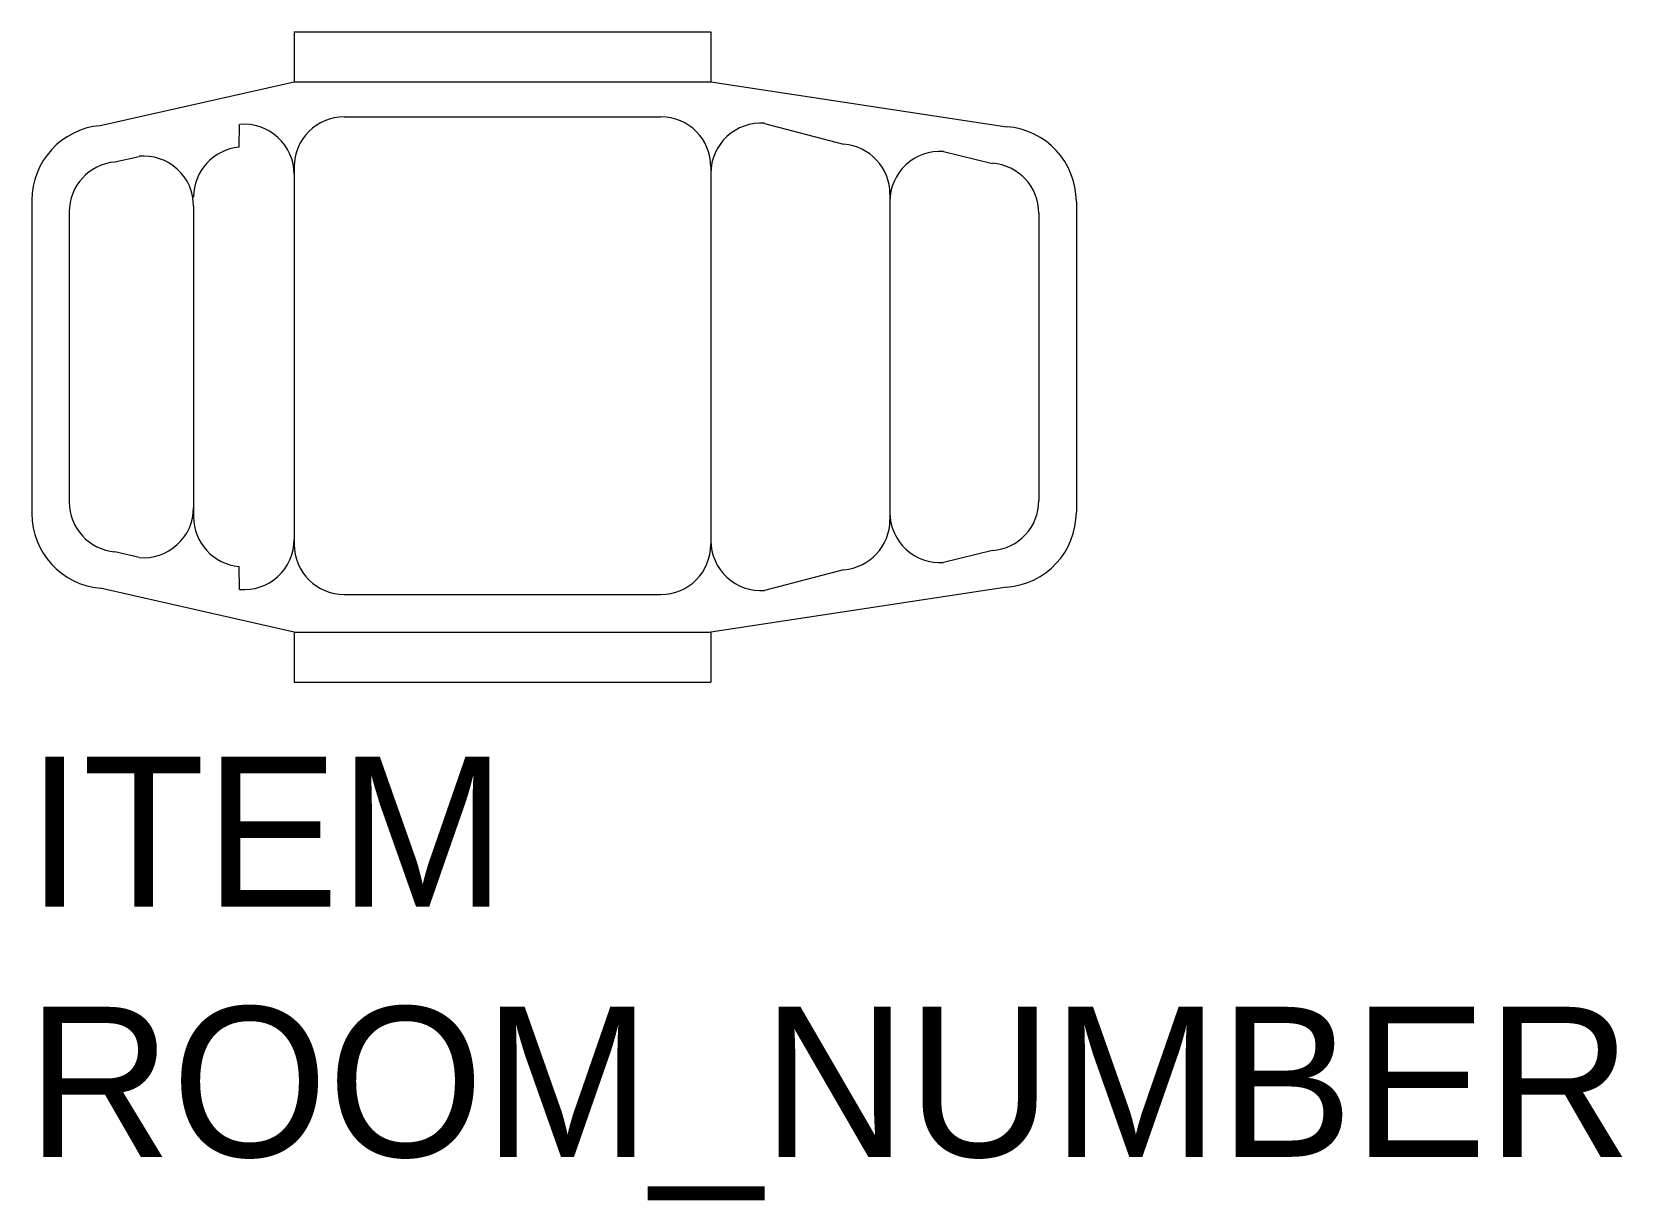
# Model space of a CAD drawing. Extents: x 0.01 to 1.62, y -0.53 to 0.66.
import ezdxf

# ---------------------------------------------------------------- set-up
doc = ezdxf.new("R2010")
doc.units = 0
doc.header["$LTSCALE"] = 24
doc.layers.get('0').update_dxf_attribs({"linetype": 'CONTINUOUS'})
doc.styles.add('ATT', font='txt')

msp = doc.modelspace()

# ---------------------------------------------------------------- linework, layer by layer
at = {"color": 0, "linetype": 'BYBLOCK'}
for p, q in [((0.2717, 0.66), (0.6951, 0.66)), ((0.2717, 0.66), (0.2717, 0.6092)), ((0.6951, 0.66), (0.6951, 0.6092)), ((0.0745, 0.5647), (0.2717, 0.6092)), ((0.2717, 0.6092), (0.6951, 0.6092)), ((0.6951, 0.6092), (0.9958, 0.5636)), ((0.0051, 0.4888), (0.0051, 0.1708)), ((1.0664, 0.4876), (1.0664, 0.1721)), ((0.2717, 0.0504), (0.0745, 0.0949)), ((0.9958, 0.0961), (0.6951, 0.0504)), ((0.2717, 0.0504), (0.6951, 0.0504)), ((0.2717, 0.0504), (0.2717, -0.0004)), ((0.6951, 0.0504), (0.6951, -0.0004)), ((0.2717, -0.0004), (0.6951, -0.0004))]:
    msp.add_line(p, q, dxfattribs=at)
at = {"color": 9, "linetype": 'BYBLOCK'}
for p, q in [((0.2157, 0.5427), (0.2163, 0.5659)), ((0.3225, 0.5737), (0.6443, 0.5737)), ((0.7496, 0.567), (0.8299, 0.5459)), ((0.0894, 0.5278), (0.1141, 0.5335)), ((0.9315, 0.5385), (0.9812, 0.5264)), ((0.2717, 0.5229), (0.2717, 0.1394)), ((0.6951, 0.5229), (0.6951, 0.1394)), ((0.877, 0.4952), (0.877, 0.1644)), ((0.0432, 0.4772), (0.0432, 0.1824)), ((0.1695, 0.483), (0.1695, 0.1675)), ((1.0283, 0.4758), (1.0283, 0.1839)), ((0.1141, 0.1261), (0.0894, 0.1318)), ((0.9812, 0.1332), (0.9315, 0.1211)), ((0.2163, 0.0937), (0.2157, 0.1169)), ((0.8299, 0.1137), (0.7496, 0.0926)), ((0.3225, 0.0886), (0.6443, 0.0886))]:
    msp.add_line(p, q, dxfattribs=at)
for centre, start, end in [((0.2209, 0.5153), 0, 95.1767), ((0.3225, 0.5229), 90, 180), ((0.6443, 0.5229), 0, 90), ((0.7459, 0.5164), 85.826, 180), ((0.1187, 0.483), 0, 95.1767), ((0.2203, 0.4922), 95.1767, 180), ((0.8262, 0.4952), 0, 85.826), ((0.9278, 0.4878), 85.826, 180), ((0.094, 0.4772), 95.1767, 180), ((0.9775, 0.4758), 0, 85.826), ((0.094, 0.1824), 180, 264.8233), ((0.9775, 0.1839), 274.174, 0), ((0.1187, 0.1767), 264.8233, 0), ((0.2203, 0.1675), 180, 264.8233), ((0.8262, 0.1644), 274.174, 0), ((0.9278, 0.1718), 180, 274.174), ((0.2209, 0.1443), 264.8233, 0), ((0.3225, 0.1394), 180, 270), ((0.6443, 0.1394), 270, 0), ((0.7459, 0.1433), 180, 274.174)]:
    msp.add_arc(centre, 0.0508, start, end, dxfattribs=at)
at = {"color": 0, "linetype": 'BYBLOCK'}
for centre, start, end in [((0.0813, 0.4888), 95.1767, 180), ((0.9902, 0.4876), 0, 85.826), ((0.0813, 0.1708), 180, 264.8233), ((0.9902, 0.1721), 274.174, 0)]:
    msp.add_arc(centre, 0.0762, start, end, dxfattribs=at)

# ---------------------------------------------------------------- texts
at = {"color": 0, "linetype": 'BYBLOCK', "style": 'ATT'}
for tag, p, s, flags in [('ITEM', (0, -0.2286), 'RECOVERY CHAIR', 3), ('ROOM_NUMBER', (0, -0.4826), '', 1)]:
    msp.add_attdef(tag, p, s, height=0.1524, dxfattribs=dict(at, flags=flags))

doc.saveas('drawing.dxf')
